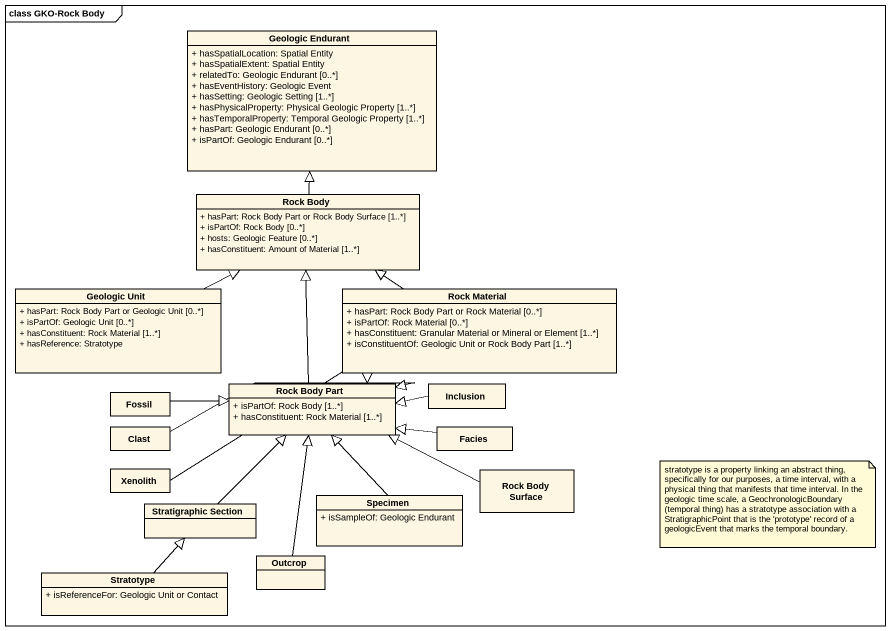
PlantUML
@startuml
mainframe class GKO-Rock Body
hide circle
hide empty members
skinparam classAttributeIconSize 0
class "Geologic Endurant" as Geologic_Endurant {
  + hasSpatialLocation: Spatial Entity
  + hasSpatialExtent: Spatial Entity
  + relatedTo: Geologic Endurant [0..*]
  + hasEventHistory: Geologic Event
  + hasSetting: Geologic Setting [1..*]
  + hasPhysicalProperty: Physical Geologic Property [1..*]
  + hasTemporalProperty: Temporal Geologic Property [1..*]
  + hasPart: Geologic Endurant [0..*]
  + isPartOf: Geologic Endurant [0..*]
}
class "Rock Body" as Rock_Body {
  + hasPart: Rock Body Part or Rock Body Surface [1..*]
  + isPartOf: Rock Body [0..*]
  + hosts: Geologic Feature [0..*]
  + hasConstituent: Amount of Material [1..*]
}
class "Geologic Unit" as Geologic_Unit {
  + hasPart: Rock Body Part or Geologic Unit [0..*]
  + isPartOf: Geologic Unit [0..*]
  + hasConstituent: Rock Material [1..*]
  + hasReference: Stratotype
}
class "Rock Material" as Rock_Material {
  + hasPart: Rock Body Part or Rock Material [0..*]
  + isPartOf: Rock Material [0..*]
  + hasConstituent: Granular Material or Mineral or Element [1..*]
  + isConstituentOf: Geologic Unit or Rock Body Part [1..*]
}
class "Rock Body Part" as Rock_Body_Part {
  + isPartOf: Rock Body [1..*]
  + hasConstituent: Rock Material [1..*]
}
class Inclusion
class Fossil
class Clast
class Facies
class Xenolith
class "Stratigraphic Section" as Stratigraphic_Section
class Specimen {
  + isSampleOf: Geologic Endurant
}
class "Rock Body Surface" as Rock_Body_Surface
class Stratotype {
  + isReferenceFor: Geologic Unit or Contact
}
class Outcrop
Rock_Body -up-|> Geologic_Endurant
Geologic_Unit -right-|> Rock_Body
Rock_Material -left-|> Rock_Body
Rock_Body_Part -up-|> Rock_Body
Inclusion -left-|> Rock_Body_Part
Fossil -right-|> Rock_Body_Part
Clast -right-|> Rock_Body_Part
Facies -left-|> Rock_Body_Part
Xenolith -right-|> Rock_Body_Part
Stratigraphic_Section -up-|> Rock_Body_Part
Specimen -up-|> Rock_Body_Part
Rock_Body_Surface -left-|> Rock_Body_Part
Stratotype -up-|> Stratigraphic_Section
Outcrop -up-|> Rock_Body_Part
note as N1
  stratotype is a property linking an abstract thing, specifically for our purposes, a time interval, with a physical thing that manifests that time interval. In the geologic time scale, a GeochronologicBoundary (temporal thing) has a stratotype association with a StratigraphicPoint that is the 'prototype' record of a geologicEvent that marks the temporal boundary.
end note
@enduml
